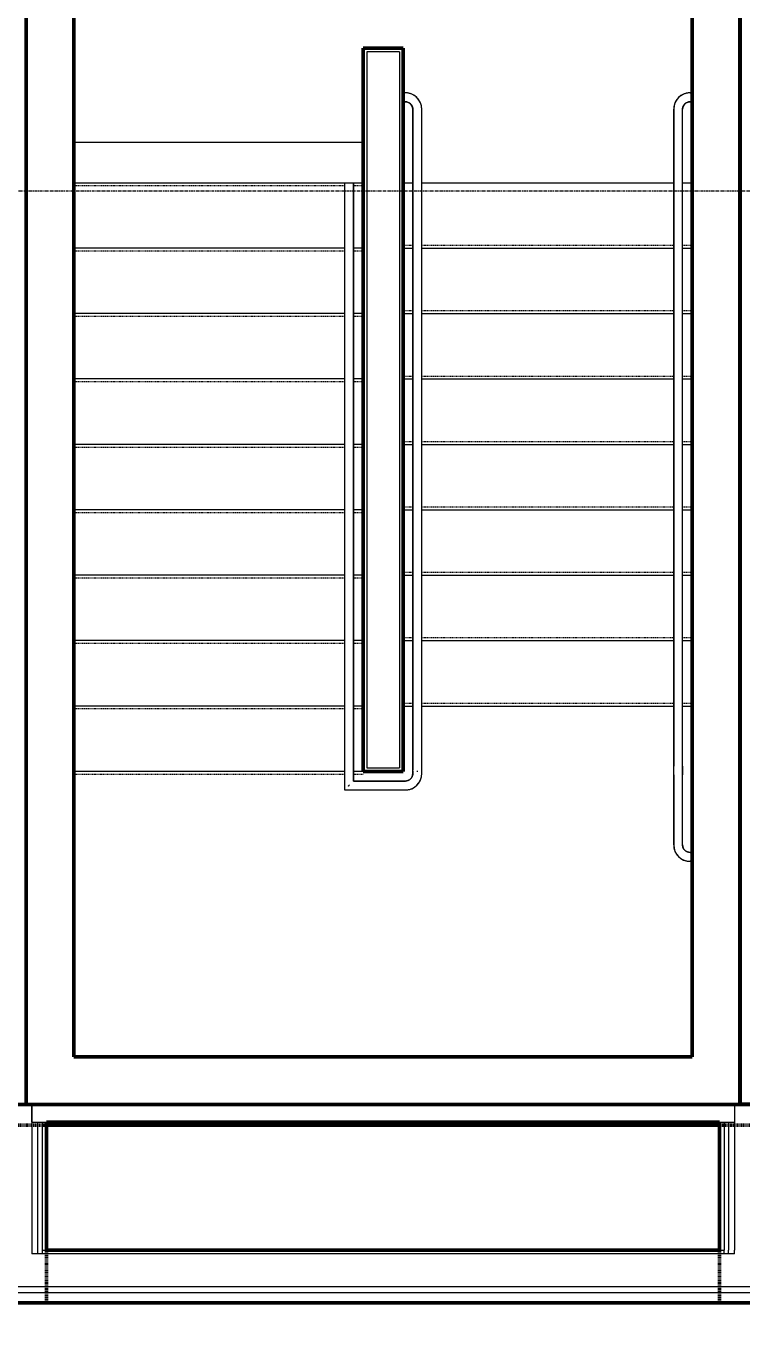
# Model space of a CAD drawing. Header units: inches. Extents: x -4217 to -1814, y 9706 to 12425.
# Drawn here: x -2640.3 to -2520, y 9973.5 to 10194.9 of the extents above; entities that cross this region are included whole.
import ezdxf

# ---------------------------------------------------------------- set-up
doc = ezdxf.new("R2010")
doc.units = ezdxf.units.IN
doc.header["$MEASUREMENT"] = 0
for name, pattern in [('Dash 1_16_', [0.125, 0.0625, -0.0625]), ('Grid Line 1_2_', [0.875, 0.5, -0.125, 0.125, -0.125]), ('Overhead 1_16_', [0.101562, 0.0625, -0.039062])]:
    doc.linetypes.add(name, pattern=pattern)
for name, color, linetype, lineweight in [('A-ANNO-DIMS', 211, 'Continuous', 9), ('A-ANNO-DIMS-96', 211, 'Continuous', 9), ('A-FLOR-1', 50, 'Continuous', 13), ('A-FLOR-HRAL-2', 250, 'Continuous', 9), ('A-WALL', 113, 'Continuous', 13), ('A-WALL-11', 113, 'Continuous', 50), ('A-WALL-3', 10, 'Continuous', 50), ('A-WALL-4', 50, 'Continuous', 13), ('C-PROP-LINE-2', 91, 'Dash 1_16_', 50), ('I-WALL-1', 10, 'Continuous', 50), ('Q-CASE-3', 250, 'Continuous', 9), ('S-GRID-1', 1, 'Grid Line 1_2_', 9), ('S-STRS-3', 250, 'Continuous', 9), ('S-STRS-4', 250, 'Overhead 1_16_', 9)]:
    doc.layers.add(name, color=color, linetype=linetype, lineweight=lineweight)
doc.styles.add('Century Gothic', font='ufonts.com_century-gothic.ttf', dxfattribs={"height": 9})
doc.dimstyles.new('OD__1_8__Tol__', dxfattribs={"dimscale": 12, "dimtxt": 9.397514, "dimasz": 1, "dimexe": 0.75, "dimexo": 0.5, "dimgap": 0.125, "dimtad": 1, "dimdec": 3, "dimrnd": 0.125, "dimzin": 3, "dimdsep": 46, "dimlunit": 4, "dimtxsty": 'Century Gothic', "dimblk1": 'OBLIQUE', "dimblk2": 'OBLIQUE', "dimsah": 1, "dimcen": 0.09, "dimdle": 0.75, "dimazin": 0, "dimtfac": 1, "dimtdec": 4, "dimtix": 1, "dimtmove": 0, "dimatfit": 3, "dimfxl": 1, "dimtvp": 1, "dimtfill": 1, "dimfrac": 2, "dimtolj": 1, "dimtzin": 0, "dimarcsym": 2})

# ---------------------------------------------------------------- blocks, each defined once
blk = doc.blocks.new('DIMBLOCK33-FLOOR PLAN - 3RD FLOOR')
at = {"layer": 'A-ANNO-DIMS-96'}
for p, q in [((-2935.52, 9982.44), (-2935.52, 9817.41)), ((-2935.52, 9826.41), (-2935.52, 9982.44)), ((-2072.36, 9978.63), (-2072.36, 9817.41)), ((-2072.36, 9826.41), (-2072.36, 9978.63)), ((-2935.52, 9826.41), (-2063.36, 9826.41))]:
    blk.add_line(p, q, dxfattribs=at)
at = {"layer": 'A-ANNO-DIMS-96', "lineweight": 50}
for p, q in [((-2935.52, 9826.41), (-2929.52, 9832.41)), ((-2072.36, 9826.41), (-2066.36, 9832.41)), ((-2935.52, 9826.41), (-2941.52, 9820.41)), ((-2072.36, 9826.41), (-2078.36, 9820.41))]:
    blk.add_line(p, q, dxfattribs=at)
at = {"layer": 'A-ANNO-DIMS-96', "color": 0, "insert": (-2538.18, 9839.44), "char_height": 9, "width": 82.1611, "attachment_point": 1, "line_spacing_factor": 0.984502, "style": 'Century Gothic', "bg_fill": 3, "box_fill_scale": 1.25, "bg_fill_color": 256, "bg_fill_true_color": 13158600, "bg_fill_transparency": 0}
blk.add_mtext('71\' - 11 1/8"', dxfattribs=at)
blk = doc.blocks.new('_Oblique')
at = {"color": 0, "linetype": 'ByBlock', "lineweight": -2}
blk.add_line((-0.5, -0.5), (0.5, 0.5), dxfattribs=at)

msp = doc.modelspace()

# ---------------------------------------------------------------- linework, layer by layer
at = {"layer": 'A-FLOR-1'}
for p, q in [((-2576.94874, 10168.5894), (-2575.31885, 10168.5894)), ((-2573.82918, 10168.5894), (-2531.44385, 10168.5894)), ((-2529.95418, 10168.5894), (-2528.32374, 10168.5894))]:
    msp.add_line(p, q, dxfattribs=at)
at = {"layer": 'A-FLOR-HRAL-2'}
for p, q in [((-2576.57374, 10183.7144), (-2576.94874, 10183.7144)), ((-2576.57374, 10183.7144), (-2576.94874, 10183.7144)), ((-2576.94874, 10182.2144), (-2576.57374, 10182.2144)), ((-2576.57374, 10182.2144), (-2576.94874, 10182.2144)), ((-2528.32374, 10183.7144), (-2528.69874, 10183.7144)), ((-2528.69874, 10183.7144), (-2528.32374, 10183.7144)), ((-2528.69874, 10182.2144), (-2528.32374, 10182.2144)), ((-2528.69874, 10182.2144), (-2528.32374, 10182.2144)), ((-2575.32374, 10180.9644), (-2575.32374, 10169.1681)), ((-2575.32374, 10169.1681), (-2575.32374, 10180.9644)), ((-2573.82374, 10169.1681), (-2573.82374, 10180.9644)), ((-2573.82374, 10169.1681), (-2573.82374, 10180.9644)), ((-2531.44874, 10180.9644), (-2531.44874, 10169.1681)), ((-2531.44874, 10169.1681), (-2531.44874, 10180.9644)), ((-2529.94874, 10169.1681), (-2529.94874, 10180.9644)), ((-2529.94874, 10169.1681), (-2529.94874, 10180.9644)), ((-2575.32374, 10168.10011), (-2575.32374, 10169.1681)), ((-2573.82374, 10168.10011), (-2573.82374, 10169.1681)), ((-2531.44874, 10168.10011), (-2531.44874, 10169.1681)), ((-2529.94874, 10168.10011), (-2529.94874, 10169.1681)), ((-2586.82374, 10168.5894), (-2586.82374, 10069.67819)), ((-2586.82374, 10168.5894), (-2586.82374, 10070.07868)), ((-2585.32374, 10069.67819), (-2585.32374, 10168.5894)), ((-2585.32374, 10168.5894), (-2585.32374, 10070.07868)), ((-2575.32374, 10168.50061), (-2575.32374, 10080.98989)), ((-2575.32374, 10069.5894), (-2575.32374, 10168.10011)), ((-2573.82374, 10080.98989), (-2573.82374, 10168.50061)), ((-2573.82374, 10069.5894), (-2573.82374, 10168.10011)), ((-2531.44874, 10168.50061), (-2531.44874, 10080.98989)), ((-2531.44874, 10070.07868), (-2531.44874, 10168.10011)), ((-2529.94874, 10080.98989), (-2529.94874, 10168.50061)), ((-2529.94874, 10070.07868), (-2529.94874, 10168.10011)), ((-2575.32374, 10080.98989), (-2575.32374, 10069.80641)), ((-2573.82374, 10069.80641), (-2573.82374, 10080.98989)), ((-2531.44874, 10080.98989), (-2531.44874, 10070.47918)), ((-2529.94874, 10070.47918), (-2529.94874, 10080.98989)), ((-2586.82374, 10070.07868), (-2586.82374, 10069.0107)), ((-2585.32374, 10070.07868), (-2585.32374, 10069.0107)), ((-2575.32374, 10069.6084), (-2575.32374, 10069.2144)), ((-2575.32374, 10069.2144), (-2575.32374, 10069.5894)), ((-2573.82374, 10069.2144), (-2573.82374, 10069.6084)), ((-2573.82374, 10069.2144), (-2573.82374, 10069.5894)), ((-2531.44874, 10069.0107), (-2531.44874, 10070.07868)), ((-2529.94874, 10069.0107), (-2529.94874, 10070.07868)), ((-2586.82374, 10069.0107), (-2586.82374, 10066.4644)), ((-2586.82374, 10069.0107), (-2586.82374, 10066.4644)), ((-2585.32374, 10067.9644), (-2585.32374, 10069.0107)), ((-2585.32374, 10069.0107), (-2585.32374, 10067.9644)), ((-2576.57374, 10067.9644), (-2585.32374, 10067.9644)), ((-2585.32374, 10067.9644), (-2576.57374, 10067.9644)), ((-2531.44874, 10069.0107), (-2531.44874, 10057.2144)), ((-2531.44874, 10057.2144), (-2531.44874, 10069.0107)), ((-2529.94874, 10057.2144), (-2529.94874, 10069.0107)), ((-2529.94874, 10057.2144), (-2529.94874, 10069.0107)), ((-2586.82374, 10066.4644), (-2576.57374, 10066.4644)), ((-2586.82374, 10066.4644), (-2576.57374, 10066.4644)), ((-2528.32374, 10055.9644), (-2528.69874, 10055.9644)), ((-2528.32374, 10055.9644), (-2528.69874, 10055.9644)), ((-2528.69874, 10054.4644), (-2528.32374, 10054.4644)), ((-2528.32374, 10054.4644), (-2528.69874, 10054.4644))]:
    msp.add_line(p, q, dxfattribs=at)
at = {"layer": 'A-FLOR-HRAL-2', "flags": 128}
for points in [[(-2573.82374, 10180.9644), (-2573.82594, 10181.07437), (-2573.83253, 10181.18416), (-2573.84351, 10181.2936), (-2573.85886, 10181.40252), (-2573.87855, 10181.51074), (-2573.90256, 10181.61808), (-2573.93083, 10181.72437), (-2573.96334, 10181.82945), (-2574.00002, 10181.93315), (-2574.04082, 10182.0353), (-2574.08567, 10182.13573), (-2574.1345, 10182.23429), (-2574.18723, 10182.33082), (-2574.24379, 10182.42516), (-2574.30406, 10182.51716), (-2574.36797, 10182.60668), (-2574.43541, 10182.69358), (-2574.50627, 10182.7777), (-2574.58044, 10182.85893), (-2574.65779, 10182.93713), (-2574.73821, 10183.01216), (-2574.82157, 10183.08393), (-2574.90773, 10183.1523), (-2574.99656, 10183.21717), (-2575.08791, 10183.27844), (-2575.18163, 10183.33601), (-2575.27758, 10183.38978), (-2575.37561, 10183.43967), (-2575.47555, 10183.4856), (-2575.57725, 10183.5275), (-2575.68055, 10183.5653), (-2575.78527, 10183.59894), (-2575.89125, 10183.62836), (-2575.99833, 10183.65352), (-2576.10633, 10183.67438), (-2576.21507, 10183.69091), (-2576.32439, 10183.70307), (-2576.43411, 10183.71085), (-2576.54405, 10183.71424), (-2576.57374, 10183.7144)], [(-2576.57374, 10182.2144), (-2576.52375, 10182.2134), (-2576.47384, 10182.2104), (-2576.4241, 10182.20541), (-2576.37459, 10182.19843), (-2576.3254, 10182.18948), (-2576.27661, 10182.17857), (-2576.22829, 10182.16572), (-2576.18053, 10182.15094), (-2576.13339, 10182.13427), (-2576.08696, 10182.11572), (-2576.04131, 10182.09534), (-2575.99651, 10182.07314), (-2575.95264, 10182.04917), (-2575.90975, 10182.02346), (-2575.86793, 10181.99607), (-2575.82724, 10181.96702), (-2575.78775, 10181.93636), (-2575.74951, 10181.90415), (-2575.71258, 10181.87044), (-2575.67704, 10181.83528), (-2575.64293, 10181.79872), (-2575.61031, 10181.76084), (-2575.57923, 10181.72167), (-2575.54975, 10181.6813), (-2575.5219, 10181.63977), (-2575.49573, 10181.59717), (-2575.47129, 10181.55356), (-2575.44861, 10181.509), (-2575.42773, 10181.46357), (-2575.40869, 10181.41734), (-2575.39151, 10181.37039), (-2575.37622, 10181.32279), (-2575.36284, 10181.27462), (-2575.35141, 10181.22594), (-2575.34192, 10181.17686), (-2575.33441, 10181.12743), (-2575.32889, 10181.07774), (-2575.32535, 10181.02786), (-2575.32381, 10180.97789), (-2575.32374, 10180.9644)], [(-2528.69874, 10183.7144), (-2528.80871, 10183.7122), (-2528.9185, 10183.7056), (-2529.02795, 10183.69462), (-2529.13686, 10183.67927), (-2529.24508, 10183.65958), (-2529.35242, 10183.63558), (-2529.45871, 10183.6073), (-2529.56379, 10183.57479), (-2529.66749, 10183.53811), (-2529.76964, 10183.49731), (-2529.87007, 10183.45246), (-2529.96863, 10183.40363), (-2530.06516, 10183.3509), (-2530.1595, 10183.29435), (-2530.2515, 10183.23407), (-2530.34102, 10183.17016), (-2530.42792, 10183.10272), (-2530.51204, 10183.03186), (-2530.59327, 10182.9577), (-2530.67147, 10182.88034), (-2530.74651, 10182.79992), (-2530.81827, 10182.71656), (-2530.88664, 10182.6304), (-2530.95151, 10182.54158), (-2531.01278, 10182.45023), (-2531.07035, 10182.3565), (-2531.12412, 10182.26055), (-2531.17401, 10182.16252), (-2531.21995, 10182.06258), (-2531.26184, 10181.96088), (-2531.29964, 10181.85759), (-2531.33328, 10181.75286), (-2531.3627, 10181.64688), (-2531.38786, 10181.5398), (-2531.40872, 10181.43181), (-2531.42525, 10181.32306), (-2531.43741, 10181.21374), (-2531.44519, 10181.10403), (-2531.44858, 10180.99409), (-2531.44874, 10180.9644)], [(-2529.94874, 10180.9644), (-2529.94774, 10181.01438), (-2529.94474, 10181.06429), (-2529.93975, 10181.11404), (-2529.93277, 10181.16354), (-2529.92382, 10181.21273), (-2529.91291, 10181.26152), (-2529.90006, 10181.30984), (-2529.88528, 10181.3576), (-2529.86861, 10181.40474), (-2529.85006, 10181.45117), (-2529.82968, 10181.49682), (-2529.80748, 10181.54162), (-2529.78351, 10181.5855), (-2529.75781, 10181.62838), (-2529.73041, 10181.6702), (-2529.70136, 10181.71089), (-2529.6707, 10181.75039), (-2529.63849, 10181.78863), (-2529.60478, 10181.82555), (-2529.56962, 10181.86109), (-2529.53307, 10181.8952), (-2529.49518, 10181.92782), (-2529.45601, 10181.9589), (-2529.41564, 10181.98839), (-2529.37411, 10182.01623), (-2529.33151, 10182.0424), (-2529.2879, 10182.06684), (-2529.24334, 10182.08952), (-2529.19791, 10182.1104), (-2529.15168, 10182.12944), (-2529.10473, 10182.14663), (-2529.05713, 10182.16192), (-2529.00896, 10182.17529), (-2528.96029, 10182.18673), (-2528.9112, 10182.19621), (-2528.86177, 10182.20372), (-2528.81208, 10182.20925), (-2528.7622, 10182.21278), (-2528.71223, 10182.21432), (-2528.69874, 10182.2144)], [(-2575.32374, 10169.1681), (-2575.32374, 10169.11811), (-2575.32374, 10169.0682), (-2575.32374, 10169.01846), (-2575.32374, 10168.96895), (-2575.32374, 10168.91976), (-2575.32374, 10168.87097), (-2575.32374, 10168.82265), (-2575.32374, 10168.77489), (-2575.32374, 10168.72775), (-2575.32374, 10168.68132), (-2575.32374, 10168.63567), (-2575.32374, 10168.59087), (-2575.32374, 10168.547), (-2575.32374, 10168.50411), (-2575.32374, 10168.50061)], [(-2573.82374, 10168.50061), (-2573.82374, 10168.5434), (-2573.82374, 10168.5872), (-2573.82374, 10168.63193), (-2573.82374, 10168.67751), (-2573.82374, 10168.72388), (-2573.82374, 10168.77096), (-2573.82374, 10168.81867), (-2573.82374, 10168.86694), (-2573.82374, 10168.9157), (-2573.82374, 10168.96486), (-2573.82374, 10169.01434), (-2573.82374, 10169.06407), (-2573.82374, 10169.11397), (-2573.82374, 10169.16395), (-2573.82374, 10169.1681)], [(-2531.44874, 10169.1681), (-2531.44874, 10169.11811), (-2531.44874, 10169.0682), (-2531.44874, 10169.01846), (-2531.44874, 10168.96895), (-2531.44874, 10168.91976), (-2531.44874, 10168.87097), (-2531.44874, 10168.82265), (-2531.44874, 10168.77489), (-2531.44874, 10168.72775), (-2531.44874, 10168.68132), (-2531.44874, 10168.63567), (-2531.44874, 10168.59087), (-2531.44874, 10168.547), (-2531.44874, 10168.50411), (-2531.44874, 10168.50061)], [(-2529.94874, 10168.50061), (-2529.94874, 10168.5434), (-2529.94874, 10168.5872), (-2529.94874, 10168.63193), (-2529.94874, 10168.67751), (-2529.94874, 10168.72388), (-2529.94874, 10168.77096), (-2529.94874, 10168.81867), (-2529.94874, 10168.86694), (-2529.94874, 10168.9157), (-2529.94874, 10168.96486), (-2529.94874, 10169.01434), (-2529.94874, 10169.06407), (-2529.94874, 10169.11397), (-2529.94874, 10169.16395), (-2529.94874, 10169.1681)], [(-2586.82374, 10069.67819), (-2586.82374, 10069.63539), (-2586.82374, 10069.59159), (-2586.82374, 10069.54687), (-2586.82374, 10069.50128), (-2586.82374, 10069.45492), (-2586.82374, 10069.40784), (-2586.82374, 10069.36012), (-2586.82374, 10069.31185), (-2586.82374, 10069.26309), (-2586.82374, 10069.21393), (-2586.82374, 10069.16445), (-2586.82374, 10069.11472), (-2586.82374, 10069.06482), (-2586.82374, 10069.01484), (-2586.82374, 10069.0107)], [(-2585.32374, 10069.0107), (-2585.32374, 10069.06068), (-2585.32374, 10069.11059), (-2585.32374, 10069.16034), (-2585.32374, 10069.20984), (-2585.32374, 10069.25903), (-2585.32374, 10069.30782), (-2585.32374, 10069.35614), (-2585.32374, 10069.4039), (-2585.32374, 10069.45104), (-2585.32374, 10069.49747), (-2585.32374, 10069.54312), (-2585.32374, 10069.58792), (-2585.32374, 10069.6318), (-2585.32374, 10069.67468), (-2585.32374, 10069.67819)], [(-2576.57374, 10066.4644), (-2576.46377, 10066.4666), (-2576.35397, 10066.47319), (-2576.24453, 10066.48417), (-2576.13561, 10066.49952), (-2576.0274, 10066.51921), (-2575.92005, 10066.54322), (-2575.81376, 10066.57149), (-2575.70868, 10066.604), (-2575.60498, 10066.64068), (-2575.50284, 10066.68148), (-2575.4024, 10066.72633), (-2575.30384, 10066.77516), (-2575.20732, 10066.82789), (-2575.11297, 10066.88444), (-2575.02097, 10066.94472), (-2574.93145, 10067.00863), (-2574.84456, 10067.07607), (-2574.76043, 10067.14693), (-2574.6792, 10067.2211), (-2574.60101, 10067.29845), (-2574.52597, 10067.37887), (-2574.4542, 10067.46223), (-2574.38583, 10067.54839), (-2574.32096, 10067.63722), (-2574.25969, 10067.72856), (-2574.20213, 10067.82229), (-2574.14835, 10067.91824), (-2574.09846, 10068.01627), (-2574.05253, 10068.11621), (-2574.01063, 10068.21791), (-2573.97283, 10068.32121), (-2573.93919, 10068.42593), (-2573.90977, 10068.53191), (-2573.88461, 10068.63899), (-2573.86375, 10068.74699), (-2573.84723, 10068.85573), (-2573.83506, 10068.96505), (-2573.82728, 10069.07477), (-2573.8239, 10069.18471), (-2573.82374, 10069.2144)], [(-2575.32374, 10069.2144), (-2575.32474, 10069.16441), (-2575.32773, 10069.1145), (-2575.33273, 10069.06476), (-2575.3397, 10069.01525), (-2575.34865, 10068.96606), (-2575.35956, 10068.91727), (-2575.37242, 10068.86895), (-2575.38719, 10068.82119), (-2575.40387, 10068.77405), (-2575.42241, 10068.72762), (-2575.4428, 10068.68197), (-2575.46499, 10068.63717), (-2575.48896, 10068.5933), (-2575.51467, 10068.55041), (-2575.54207, 10068.50859), (-2575.57112, 10068.4679), (-2575.60177, 10068.4284), (-2575.63398, 10068.39017), (-2575.66769, 10068.35324), (-2575.70285, 10068.3177), (-2575.73941, 10068.28359), (-2575.7773, 10068.25097), (-2575.81646, 10068.21989), (-2575.85684, 10068.19041), (-2575.89836, 10068.16256), (-2575.94096, 10068.13639), (-2575.98458, 10068.11195), (-2576.02913, 10068.08927), (-2576.07456, 10068.06839), (-2576.12079, 10068.04935), (-2576.16774, 10068.03217), (-2576.21534, 10068.01688), (-2576.26352, 10068.0035), (-2576.31219, 10067.99207), (-2576.36128, 10067.98258), (-2576.41071, 10067.97507), (-2576.4604, 10067.96955), (-2576.51027, 10067.96601), (-2576.56024, 10067.96447), (-2576.57374, 10067.9644)], [(-2531.44874, 10069.0107), (-2531.44874, 10069.12067), (-2531.44874, 10069.23046), (-2531.44874, 10069.3399), (-2531.44874, 10069.44882), (-2531.44874, 10069.55704), (-2531.44874, 10069.66438), (-2531.44874, 10069.77067), (-2531.44874, 10069.87575), (-2531.44874, 10069.97945), (-2531.44874, 10070.0816), (-2531.44874, 10070.18203), (-2531.44874, 10070.28059), (-2531.44874, 10070.37712), (-2531.44874, 10070.47146), (-2531.44874, 10070.47918)], [(-2529.94874, 10070.47918), (-2529.94874, 10070.38502), (-2529.94874, 10070.28867), (-2529.94874, 10070.19027), (-2529.94874, 10070.08999), (-2529.94874, 10069.98798), (-2529.94874, 10069.88441), (-2529.94874, 10069.77943), (-2529.94874, 10069.67323), (-2529.94874, 10069.56597), (-2529.94874, 10069.45782), (-2529.94874, 10069.34896), (-2529.94874, 10069.23955), (-2529.94874, 10069.12978), (-2529.94874, 10069.01981), (-2529.94874, 10069.0107)], [(-2531.44874, 10057.2144), (-2531.44654, 10057.10443), (-2531.43994, 10056.99463), (-2531.42896, 10056.88519), (-2531.41361, 10056.77627), (-2531.39392, 10056.66806), (-2531.36992, 10056.56071), (-2531.34164, 10056.45442), (-2531.30913, 10056.34934), (-2531.27245, 10056.24564), (-2531.23165, 10056.1435), (-2531.1868, 10056.04306), (-2531.13797, 10055.9445), (-2531.08524, 10055.84798), (-2531.02869, 10055.75363), (-2530.96841, 10055.66163), (-2530.9045, 10055.57211), (-2530.83706, 10055.48522), (-2530.7662, 10055.40109), (-2530.69204, 10055.31986), (-2530.61468, 10055.24167), (-2530.53426, 10055.16663), (-2530.4509, 10055.09486), (-2530.36474, 10055.02649), (-2530.27592, 10054.96162), (-2530.18457, 10054.90035), (-2530.09084, 10054.84278), (-2529.99489, 10054.78901), (-2529.89686, 10054.73912), (-2529.79692, 10054.69319), (-2529.69522, 10054.65129), (-2529.59193, 10054.61349), (-2529.4872, 10054.57985), (-2529.38122, 10054.55043), (-2529.27414, 10054.52527), (-2529.16615, 10054.50441), (-2529.0574, 10054.48789), (-2528.94808, 10054.47572), (-2528.83837, 10054.46794), (-2528.72843, 10054.46456), (-2528.69874, 10054.4644)], [(-2528.69874, 10055.9644), (-2528.74872, 10055.9654), (-2528.79863, 10055.96839), (-2528.84838, 10055.97339), (-2528.89788, 10055.98036), (-2528.94707, 10055.98931), (-2528.99586, 10056.00022), (-2529.04418, 10056.01308), (-2529.09194, 10056.02785), (-2529.13908, 10056.04453), (-2529.18551, 10056.06307), (-2529.23116, 10056.08346), (-2529.27596, 10056.10565), (-2529.31984, 10056.12962), (-2529.36272, 10056.15533), (-2529.40454, 10056.18273), (-2529.44523, 10056.21178), (-2529.48473, 10056.24243), (-2529.52297, 10056.27464), (-2529.55989, 10056.30835), (-2529.59543, 10056.34351), (-2529.62954, 10056.38007), (-2529.66216, 10056.41796), (-2529.69324, 10056.45712), (-2529.72273, 10056.4975), (-2529.75058, 10056.53902), (-2529.77674, 10056.58162), (-2529.80118, 10056.62524), (-2529.82386, 10056.66979), (-2529.84474, 10056.71522), (-2529.86379, 10056.76145), (-2529.88097, 10056.8084), (-2529.89626, 10056.856), (-2529.90963, 10056.90418), (-2529.92107, 10056.95285), (-2529.93055, 10057.00194), (-2529.93806, 10057.05137), (-2529.94359, 10057.10106), (-2529.94712, 10057.15093), (-2529.94866, 10057.2009), (-2529.94874, 10057.2144)]]:
    msp.add_lwpolyline(points, dxfattribs=at)
at = {"layer": 'A-FLOR-HRAL-2'}
for centre, radius, start, end in [((-2576.57374, 10180.9644), 2.75, 0, 90), ((-2576.57374, 10180.9644), 1.25, 0, 90), ((-2528.69874, 10180.9644), 2.75, 90, 180), ((-2528.69874, 10180.9644), 1.25, 90, 180), ((-2576.57374, 10069.2144), 2.75, 270, 0), ((-2576.57374, 10069.2144), 1.25, 270, 0), ((-2528.69874, 10057.2144), 2.75, 180, 270), ((-2528.69874, 10057.2144), 1.25, 180, 270)]:
    msp.add_arc(centre, radius, start, end, dxfattribs=at)
msp.add_open_spline([(-2574.49593, 10069.59056), (-2574.52178, 10069.58978), (-2574.57377, 10069.58899), (-2574.62563, 10069.58982), (-2574.65141, 10069.59063)], degree=3, dxfattribs=at)
msp.add_open_spline([(-2586.1657, 10067.12248), (-2586.15144, 10067.13683), (-2586.12083, 10067.16761), (-2586.07374, 10067.2144), (-2586.02664, 10067.26119), (-2585.99603, 10067.29196), (-2585.98177, 10067.30631)], degree=3, knots=[0.46086967963, 0.46086967963, 0.46086967963, 0.46086967963, 0.47916666667, 0.5, 0.52083333333, 0.53913032037, 0.53913032037, 0.53913032037, 0.53913032037], dxfattribs=at)
at = {"layer": 'A-WALL'}
msp.add_line((-2520.07374, 10261.5894), (-2520.07374, 10013.6269), dxfattribs=at)
at = {"layer": 'A-WALL-11'}
for p, q in [((-2520.32374, 10261.5894), (-2520.32374, 10013.6269)), ((-2520.32374, 10013.6269), (-2515.94874, 10013.6269))]:
    msp.add_line(p, q, dxfattribs=at)
at = {"layer": 'A-WALL-3'}
for p, q in [((-2640.32374, 10253.5894), (-2640.32374, 10021.5894)), ((-2632.32374, 10021.5894), (-2632.32374, 10253.5894)), ((-2528.32374, 10253.5894), (-2528.32374, 10021.5894)), ((-2520.32374, 10021.5894), (-2520.32374, 10253.5894)), ((-2640.32374, 10021.5894), (-2640.32374, 10013.5894)), ((-2528.32374, 10021.5894), (-2632.32374, 10021.5894)), ((-2520.32374, 10013.5894), (-2520.32374, 10021.5894)), ((-2639.42374, 10013.5894), (-2645.54874, 10013.5894)), ((-2640.32374, 10013.5894), (-2520.32374, 10013.5894)), ((-2636.92374, 10013.5894), (-2639.42374, 10013.5894)), ((-2523.72374, 10013.5894), (-2636.92374, 10013.5894)), ((-2521.22374, 10013.5894), (-2523.72374, 10013.5894)), ((-2515.09874, 10013.5894), (-2521.22374, 10013.5894)), ((-2636.92374, 10010.5894), (-2523.72374, 10010.5894))]:
    msp.add_line(p, q, dxfattribs=at)
at = {"layer": 'A-WALL-4'}
for p, q in [((-2577.57374, 10190.5894), (-2583.07374, 10190.5894)), ((-2583.07374, 10190.5894), (-2583.07374, 10070.2144)), ((-2577.57374, 10190.5894), (-2577.57374, 10070.2144)), ((-2583.07374, 10070.2144), (-2577.57374, 10070.2144)), ((-2639.42374, 10013.5894), (-2639.42374, 10010.5894)), ((-2639.42374, 10010.5894), (-2639.42374, 10013.5894)), ((-2521.22374, 10013.5894), (-2521.22374, 10010.5894)), ((-2521.22374, 10013.5894), (-2521.22374, 10010.5894)), ((-2639.42374, 10010.5894), (-2638.42374, 10010.5894)), ((-2638.42374, 10010.5894), (-2637.67374, 10010.5894)), ((-2637.67374, 10010.5894), (-2636.92374, 10010.5894)), ((-2523.72374, 10010.5894), (-2522.97374, 10010.5894)), ((-2522.97374, 10010.5894), (-2522.22374, 10010.5894)), ((-2522.22374, 10010.5894), (-2521.22374, 10010.5894))]:
    msp.add_line(p, q, dxfattribs=at)
at = {"layer": 'C-PROP-LINE-2'}
for p, q in [((-2099.26202, 10010.0894), (-3832.16202, 10010.0894)), ((-2523.72374, 10010.0894), (-2636.92374, 10010.0894))]:
    msp.add_line(p, q, dxfattribs=at)
at = {"layer": 'I-WALL-1'}
for p, q in [((-2583.07374, 10191.2144), (-2583.69874, 10191.2144)), ((-2583.69874, 10191.2144), (-2583.69874, 10069.5894)), ((-2577.57374, 10191.2144), (-2583.07374, 10191.2144)), ((-2576.94874, 10191.2144), (-2577.57374, 10191.2144)), ((-2576.94874, 10069.5894), (-2576.94874, 10191.2144)), ((-2583.69874, 10069.5894), (-2583.07374, 10069.5894)), ((-2583.07374, 10069.5894), (-2577.57374, 10069.5894)), ((-2577.57374, 10069.5894), (-2576.94874, 10069.5894))]:
    msp.add_line(p, q, dxfattribs=at)
at = {"layer": 'Q-CASE-3'}
for p, q in [((-2583.69874, 10175.3394), (-2632.32374, 10175.3394)), ((-2632.32374, 10168.5894), (-2583.69874, 10168.5894))]:
    msp.add_line(p, q, dxfattribs=at)
at = {"layer": 'S-GRID-1'}
msp.add_line((-1814.20638, 10167.1894), (-4168.71446, 10167.1894), dxfattribs=at)
at = {"layer": 'S-STRS-3'}
for p, q in [((-2576.94874, 10168.5894), (-2575.31885, 10168.5894)), ((-2573.82918, 10168.5894), (-2531.44385, 10168.5894)), ((-2529.95418, 10168.5894), (-2528.32374, 10168.5894)), ((-2586.82374, 10157.5894), (-2632.32374, 10157.5894)), ((-2583.69874, 10157.5894), (-2585.32374, 10157.5894)), ((-2576.94874, 10157.5894), (-2575.32374, 10157.5894)), ((-2573.82374, 10157.5894), (-2531.44874, 10157.5894)), ((-2529.94874, 10157.5894), (-2528.32374, 10157.5894)), ((-2586.82374, 10146.5894), (-2632.32374, 10146.5894)), ((-2583.69874, 10146.5894), (-2585.32374, 10146.5894)), ((-2576.94874, 10146.5894), (-2575.32374, 10146.5894)), ((-2573.82374, 10146.5894), (-2531.44874, 10146.5894)), ((-2529.94874, 10146.5894), (-2528.32374, 10146.5894)), ((-2586.82374, 10135.5894), (-2632.32374, 10135.5894)), ((-2583.69874, 10135.5894), (-2585.32374, 10135.5894)), ((-2576.94874, 10135.5894), (-2575.32374, 10135.5894)), ((-2573.82374, 10135.5894), (-2531.44874, 10135.5894)), ((-2529.94874, 10135.5894), (-2528.32374, 10135.5894)), ((-2586.82374, 10124.5894), (-2632.32374, 10124.5894)), ((-2583.69874, 10124.5894), (-2585.32374, 10124.5894)), ((-2576.94874, 10124.5894), (-2575.32374, 10124.5894)), ((-2573.82374, 10124.5894), (-2531.44874, 10124.5894)), ((-2529.94874, 10124.5894), (-2528.32374, 10124.5894)), ((-2586.82374, 10113.5894), (-2632.32374, 10113.5894)), ((-2583.69874, 10113.5894), (-2585.32374, 10113.5894)), ((-2576.94874, 10113.5894), (-2575.32374, 10113.5894)), ((-2573.82374, 10113.5894), (-2531.44874, 10113.5894)), ((-2529.94874, 10113.5894), (-2528.32374, 10113.5894)), ((-2586.82374, 10102.5894), (-2632.32374, 10102.5894)), ((-2583.69874, 10102.5894), (-2585.32374, 10102.5894)), ((-2576.94874, 10102.5894), (-2575.32374, 10102.5894)), ((-2573.82374, 10102.5894), (-2531.44874, 10102.5894)), ((-2529.94874, 10102.5894), (-2528.32374, 10102.5894)), ((-2586.82374, 10091.5894), (-2632.32374, 10091.5894)), ((-2583.69874, 10091.5894), (-2585.32374, 10091.5894)), ((-2576.94874, 10091.5894), (-2575.32374, 10091.5894)), ((-2573.82374, 10091.5894), (-2531.44874, 10091.5894)), ((-2529.94874, 10091.5894), (-2528.32374, 10091.5894)), ((-2586.82374, 10080.5894), (-2632.32374, 10080.5894)), ((-2583.69874, 10080.5894), (-2585.32374, 10080.5894)), ((-2576.94874, 10080.5894), (-2575.32374, 10080.5894)), ((-2573.82374, 10080.5894), (-2531.44874, 10080.5894)), ((-2529.94874, 10080.5894), (-2528.32374, 10080.5894)), ((-2586.81829, 10069.5894), (-2632.32374, 10069.5894)), ((-2583.69874, 10069.5894), (-2585.32863, 10069.5894))]:
    msp.add_line(p, q, dxfattribs=at)
at = {"layer": 'S-STRS-4'}
for p, q in [((-2586.82374, 10168.0894), (-2632.32374, 10168.0894)), ((-2583.69874, 10168.0894), (-2585.32374, 10168.0894)), ((-2576.94874, 10158.0894), (-2575.32374, 10158.0894)), ((-2573.82374, 10158.0894), (-2531.44874, 10158.0894)), ((-2529.94874, 10158.0894), (-2528.32374, 10158.0894)), ((-2586.82374, 10157.0894), (-2632.32374, 10157.0894)), ((-2583.69874, 10157.0894), (-2585.32374, 10157.0894)), ((-2576.94874, 10147.0894), (-2575.32374, 10147.0894)), ((-2573.82374, 10147.0894), (-2531.44874, 10147.0894)), ((-2529.94874, 10147.0894), (-2528.32374, 10147.0894)), ((-2586.82374, 10146.0894), (-2632.32374, 10146.0894)), ((-2583.69874, 10146.0894), (-2585.32374, 10146.0894)), ((-2576.94874, 10136.0894), (-2575.32374, 10136.0894)), ((-2573.82374, 10136.0894), (-2531.44874, 10136.0894)), ((-2529.94874, 10136.0894), (-2528.32374, 10136.0894)), ((-2586.82374, 10135.0894), (-2632.32374, 10135.0894)), ((-2583.69874, 10135.0894), (-2585.32374, 10135.0894)), ((-2576.94874, 10125.0894), (-2575.32374, 10125.0894)), ((-2573.82374, 10125.0894), (-2531.44874, 10125.0894)), ((-2529.94874, 10125.0894), (-2528.32374, 10125.0894)), ((-2586.82374, 10124.0894), (-2632.32374, 10124.0894)), ((-2583.69874, 10124.0894), (-2585.32374, 10124.0894)), ((-2576.94874, 10114.0894), (-2575.32374, 10114.0894)), ((-2573.82374, 10114.0894), (-2531.44874, 10114.0894)), ((-2529.94874, 10114.0894), (-2528.32374, 10114.0894)), ((-2586.82374, 10113.0894), (-2632.32374, 10113.0894)), ((-2583.69874, 10113.0894), (-2585.32374, 10113.0894)), ((-2576.94874, 10103.0894), (-2575.32374, 10103.0894)), ((-2573.82374, 10103.0894), (-2531.44874, 10103.0894)), ((-2529.94874, 10103.0894), (-2528.32374, 10103.0894)), ((-2586.82374, 10102.0894), (-2632.32374, 10102.0894)), ((-2583.69874, 10102.0894), (-2585.32374, 10102.0894)), ((-2576.94874, 10092.0894), (-2575.32374, 10092.0894)), ((-2573.82374, 10092.0894), (-2531.44874, 10092.0894)), ((-2529.94874, 10092.0894), (-2528.32374, 10092.0894)), ((-2586.82374, 10091.0894), (-2632.32374, 10091.0894)), ((-2583.69874, 10091.0894), (-2585.32374, 10091.0894)), ((-2576.94874, 10081.0894), (-2575.32374, 10081.0894)), ((-2573.82374, 10081.0894), (-2531.44874, 10081.0894)), ((-2529.94874, 10081.0894), (-2528.32374, 10081.0894)), ((-2586.82374, 10080.0894), (-2632.32374, 10080.0894)), ((-2583.69874, 10080.0894), (-2585.32374, 10080.0894)), ((-2586.82061, 10069.0894), (-2632.32374, 10069.0894)), ((-2583.69874, 10069.0894), (-2585.32711, 10069.0894))]:
    msp.add_line(p, q, dxfattribs=at)

# ---------------------------------------------------------------- dimensions: what is measured, and where the dimension line sits
at = {"layer": 'A-ANNO-DIMS'}
dim = msp.add_linear_dim(base=(-2072.3612366797, 9826.4063176174), p1=(-2935.5237366793, 9988.4393961105), p2=(-2072.3612366797, 9984.6268961105), dimstyle='OD__1_8__Tol__', override={"dimpost": '<>', "dimfxl": 863.17092}, dxfattribs=at)
dim.commit()
dim.dimension.update_dxf_attribs({"geometry": 'DIMBLOCK33-FLOOR PLAN - 3RD FLOOR', "text_midpoint": (-2503.9424866795, 9833.1313346513)})

# ---------------------------------------------------------------- next in the draw order: linework, layer by layer
at = {"layer": 'A-WALL-3'}
for p, q in [((-2636.92374, 9989.0644), (-2636.92374, 10010.5894)), ((-2523.72374, 10010.5894), (-2523.72374, 9989.0644)), ((-2523.72374, 9989.0644), (-2636.92374, 9989.0644)), ((-2676.51202, 9980.1894), (-2484.13546, 9980.1894))]:
    msp.add_line(p, q, dxfattribs=at)
at = {"layer": 'A-WALL-4'}
for p, q in [((-2639.42374, 10010.5894), (-2639.42374, 9989.0644)), ((-2638.42374, 10010.5894), (-2638.42374, 9989.0644)), ((-2637.67374, 10010.5894), (-2637.67374, 9989.0644)), ((-2522.97374, 10010.5894), (-2522.97374, 9989.0644)), ((-2522.22374, 10010.5894), (-2522.22374, 9989.0644)), ((-2521.22374, 10010.5894), (-2521.22374, 9989.0644)), ((-2639.42374, 9989.0644), (-2639.42374, 9988.4394)), ((-2638.42374, 9988.4394), (-2639.42374, 9988.4394)), ((-2638.42374, 9988.4394), (-2639.42374, 9988.4394)), ((-2638.42374, 9989.0644), (-2638.42374, 9988.4394)), ((-2637.67374, 9988.4394), (-2638.42374, 9988.4394)), ((-2637.67374, 9988.4394), (-2638.42374, 9988.4394)), ((-2637.67374, 9989.0644), (-2636.92374, 9989.0644)), ((-2637.67374, 9989.0644), (-2637.67374, 9988.4394)), ((-2522.97374, 9988.4394), (-2637.67374, 9988.4394)), ((-2523.72374, 9989.0644), (-2522.97374, 9989.0644)), ((-2522.97374, 9988.4394), (-2522.97374, 9989.0644)), ((-2522.22374, 9988.4394), (-2522.97374, 9988.4394)), ((-2522.22374, 9988.4394), (-2522.97374, 9988.4394)), ((-2522.22374, 9988.4394), (-2522.22374, 9989.0644)), ((-2521.22374, 9988.4394), (-2522.22374, 9988.4394)), ((-2521.22374, 9988.4394), (-2522.22374, 9988.4394)), ((-2521.22374, 9988.4394), (-2521.22374, 9989.0644)), ((-2676.51202, 9982.9394), (-2484.13546, 9982.9394)), ((-2676.51202, 9981.9394), (-2484.13546, 9981.9394)), ((-2676.51202, 9980.4394), (-2484.13546, 9980.4394))]:
    msp.add_line(p, q, dxfattribs=at)
at = {"layer": 'C-PROP-LINE-2'}
for p, q in [((-2636.92374, 10010.0894), (-2636.92374, 9980.1894)), ((-2523.72374, 9980.1894), (-2523.72374, 10010.0894)), ((-2636.92374, 9980.1894), (-3860.72374, 9980.1894)), ((-2067.92374, 9980.1894), (-2523.72374, 9980.1894))]:
    msp.add_line(p, q, dxfattribs=at)

doc.saveas('drawing.dxf')
